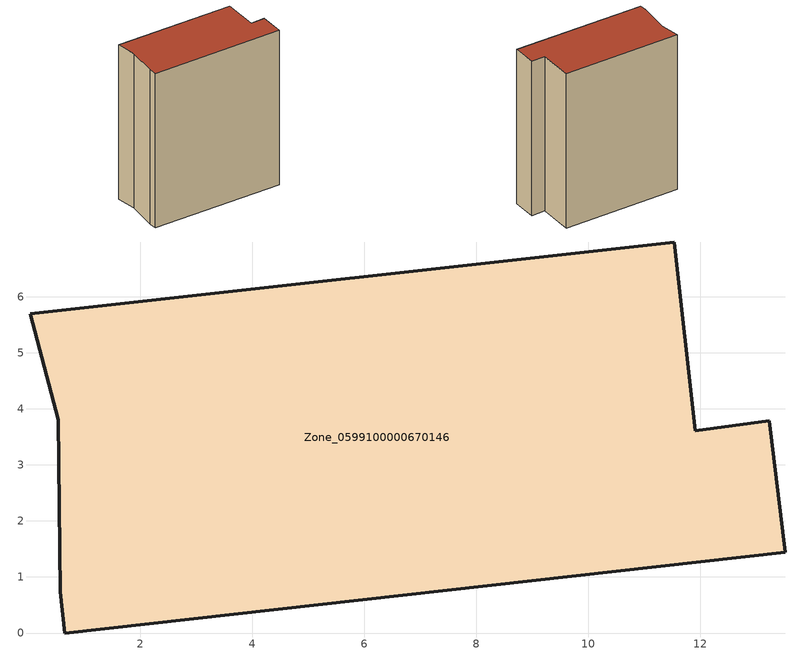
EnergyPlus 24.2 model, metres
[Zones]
Zone_0599100000670146
 floor ground (C_G): 0.66,0 0.57,0.74 0.54,3.81 0.04,5.69 11.53,6.98 11.91,3.61 13.23,3.79 13.51,1.44 z0
 wall outside (C_F): 13.51,1.44 13.23,3.79 11.91,3.61 11.53,6.98 0.04,5.69 0.54,3.81 0.57,0.74 0.66,0 13.51,1.44 z0:15.66
 roof outside (C_R): 0.57,0.74 0.66,0 13.51,1.44 13.23,3.79 11.91,3.61 11.53,6.98 0.04,5.69 0.54,3.81 z15.66
[BUILDING]
Pand.0599100000670146: North Axis=0; Terrain=City; Loads Convergence Tolerance Value=0.04; Temperature Convergence Tolerance Value=0.4; Solar Distribution=FullExterior; Maximum Number of Warmup Days=25; Minimum Number of Warmup Days=1
[Site:Location]
Rotterdam.The.Hague.AP_ZH_NLD Design_Conditions: Latitude=51.96; Longitude=4.45; Time Zone=1; Elevation=-4.5
[SITE:GROUNDTEMPERATURE:BUILDINGSURFACE]
18, 18, 18, 18, 18, 18, 18, 18, 18, 18, 18, 18
[MATERIAL] Thermal Absorptance=0.9; Solar Absorptance=0.7; Visible Absorptance=0.7
Name | Roughness | Thickness | Conductivity | Density | Specific Heat
G.TI.1946 | MediumSmooth | 0.15 | 1 | 540 | 1210
F.TI.1946 | Rough | 0.3 | 0.857143 | 1920 | 840
R.TI.1946 | MediumRough | 0.2 | 0.1 | 1500 | 1000
[CONSTRUCTION]
C_G: G.TI.1946
C_F: F.TI.1946
C_R: R.TI.1946
[ZONE]
Zone_0599100000670146: Type=1; Multiplier=1; Ceiling Height=Autocalculate; Volume=Autocalculate; Floor Area=autocalculate; Part of Total Floor Area=Yes
[ZONEINFILTRATION:DESIGNFLOWRATE]
Infil_Zone_0599100000670146: Zone or ZoneList or Space or SpaceList=Zone_0599100000670146; Schedule=AlwaysOn; Design Flow Rate Calculation Method=Flow/Area; Flow Rate per Floor Area=0.003; Constant Term Coefficient=1; Temperature Term Coefficient=0; Velocity Term Coefficient=0; Velocity Squared Term Coefficient=0
[HVACTEMPLATE:ZONE:IDEALLOADSAIRSYSTEM]
Zone_0599100000670146: Maximum Heating Supply Air Temperature=50; Minimum Cooling Supply Air Temperature=13; Maximum Heating Supply Air Humidity Ratio=0.0156; Minimum Cooling Supply Air Humidity Ratio=0.0077; Heating Limit=NoLimit; Cooling Limit=NoLimit; Dehumidification Control Type=ConstantSensibleHeatRatio; Cooling Sensible Heat Ratio=0.7; Dehumidification Setpoint=60; Humidification Control Type=None; Humidification Setpoint=30; Outdoor Air Method=None; Outdoor Air Flow Rate per Person=0.00944; Outdoor Air Flow Rate per Zone Floor Area=0; Outdoor Air Flow Rate per Zone=0; Demand Controlled Ventilation Type=None; Outdoor Air Economizer Type=NoEconomizer; Heat Recovery Type=None; Sensible Heat Recovery Effectiveness=0.7; Latent Heat Recovery Effectiveness=0.65
[ZONECONTROL:THERMOSTAT]
ThermostatControl_Zone_0599100000670146: Zone or ZoneList=Zone_0599100000670146; Control Type Schedule=DualSetpointControlType; Control 1=Thermostat_Zone_0599100000670146; Temperature Difference Between Cutout And Setpoint=0
[THERMOSTATSETPOINT:DUALSETPOINT]
Thermostat_Zone_0599100000670146: Heating Setpoint Temperature Schedule=HeatingSetpoint_Zone_0599100000670146; Cooling Setpoint Temperature Schedule=CoolingSetpoint_Zone_0599100000670146
[SCHEDULE:COMPACT]
HeatingSetpoint_Zone_0599100000670146: Through: 12/31, For: AllDays, Until: 24:00, 21
CoolingSetpoint_Zone_0599100000670146: Through: 12/31, For: AllDays, Until: 24:00, 24
DualSetpointControlType: Through: 12/31, For: AllDays, Until: 24:00, 4
AlwaysOn: Through: 12/31, For: AllDays, Until: 24:00, 1
